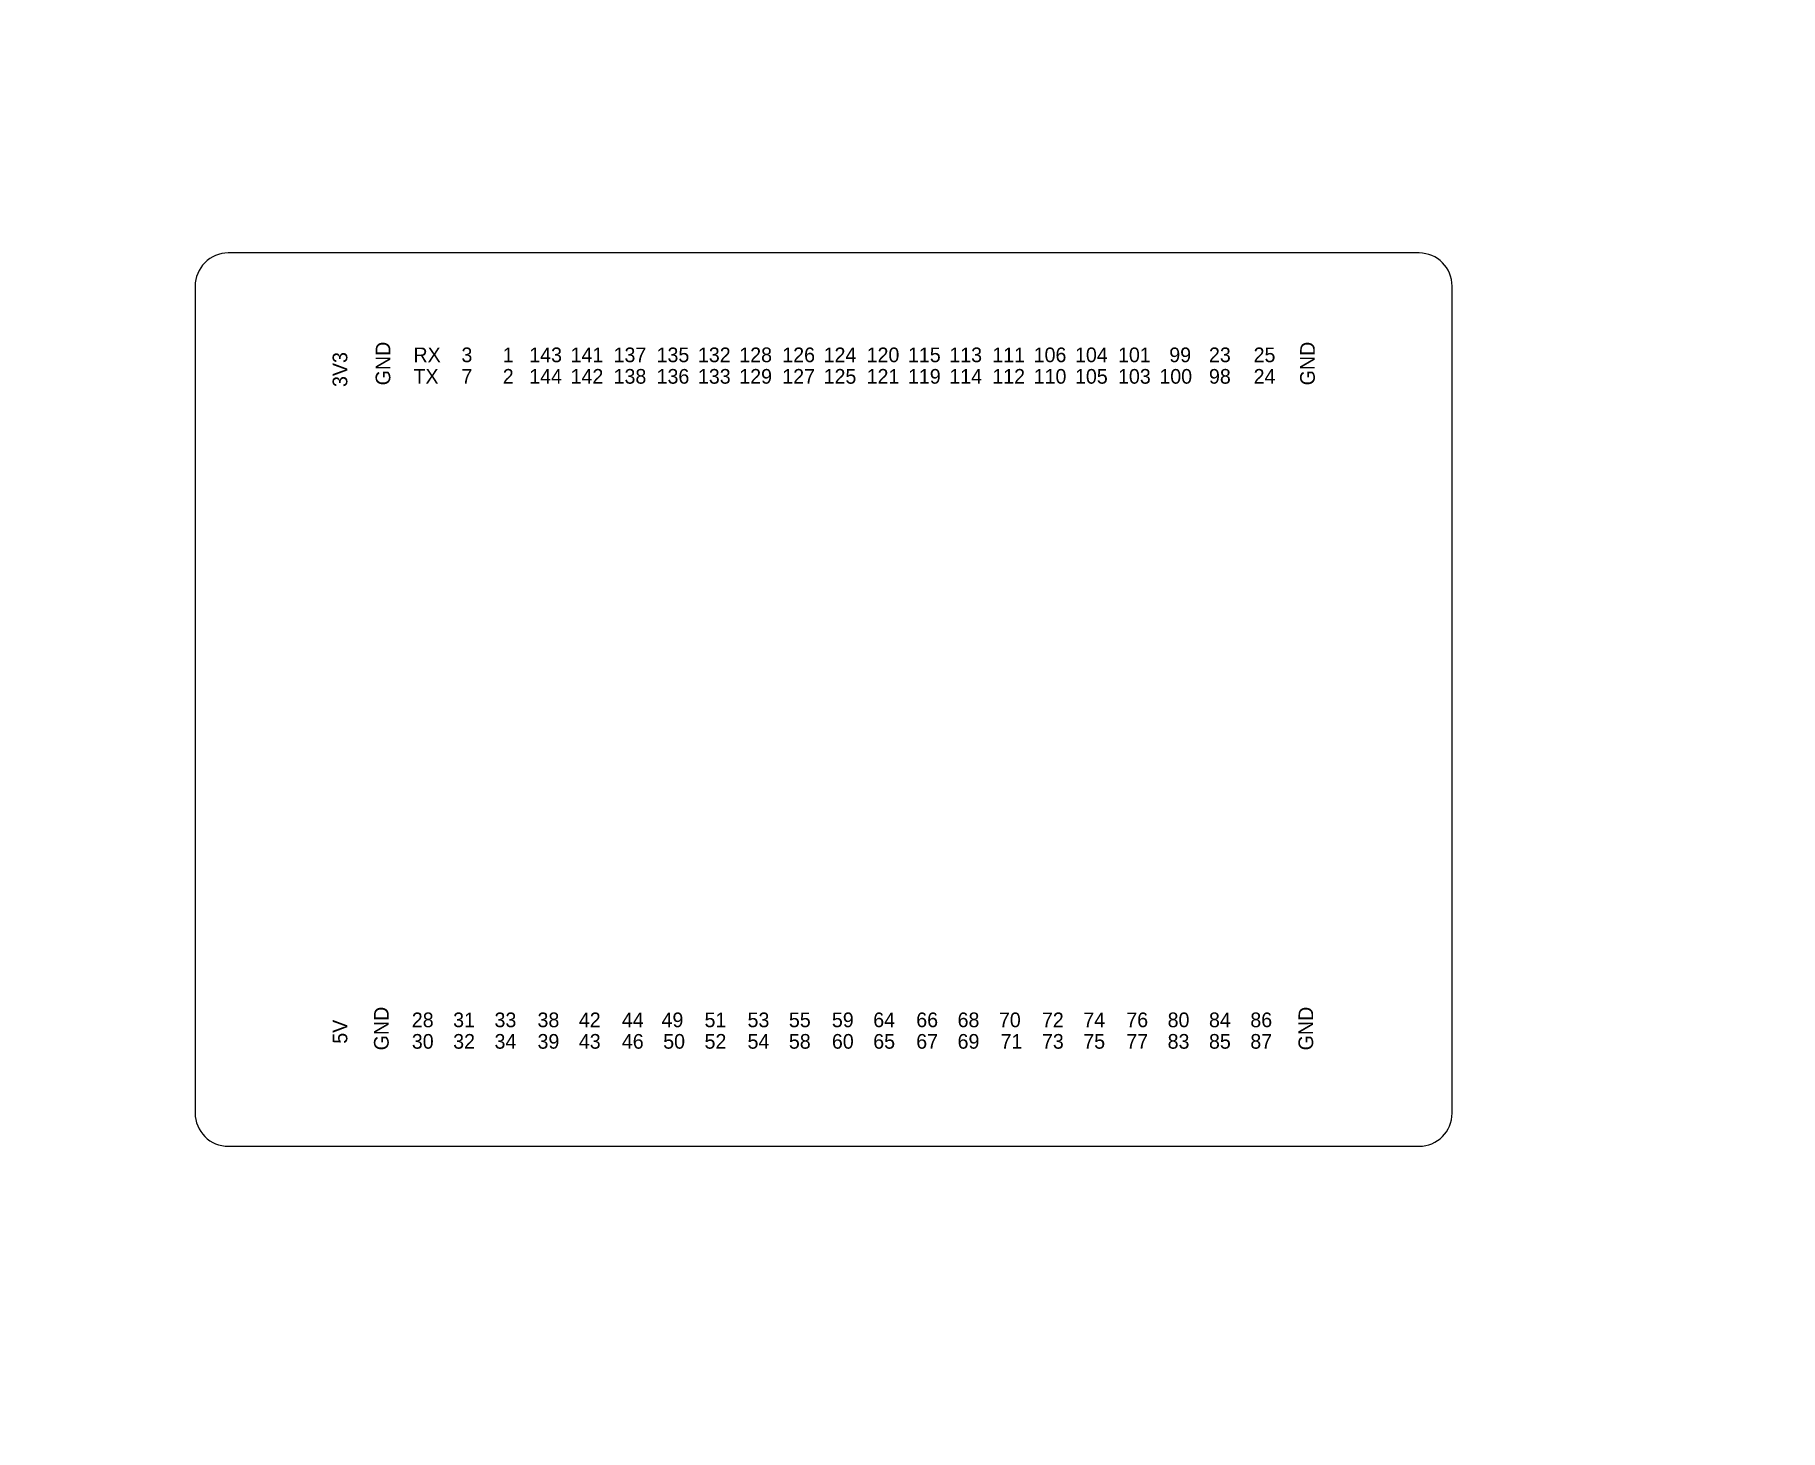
# Model space of a CAD drawing. Extents: x -10 to 96, y -17 to 67.
import ezdxf

# ---------------------------------------------------------------- set-up
doc = ezdxf.new("R2010")
doc.units = 0
doc.layers.add('BG_OUTLINE', color=3, linetype='CONTINUOUS')
doc.layers.add('BG_SILKSCREEN_TOP', color=7, linetype='CONTINUOUS')

msp = doc.modelspace()

# ---------------------------------------------------------------- linework, layer by layer
at = {"layer": 'BG_OUTLINE'}
msp.add_lwpolyline([(0, 2.0032, 0.414217), (2.0032, 0), (74, 0, 0.414213), (76, 2), (76, 52, 0.414213), (74, 54), (2, 54, 0.414214), (0, 52), (0, 2.0032)], format="xyb", dxfattribs=at)

# ---------------------------------------------------------------- texts
at = {"layer": 'BG_SILKSCREEN_TOP', "width": 0.999887}
for s, p in [('GND', (11.8, 46)), ('GND', (67.7, 46)), ('3V3', (9.2, 45.9)), ('5V', (9.2, 6.2)), ('GND', (11.7, 5.8)), ('GND', (67.6, 5.8))]:
    msp.add_text(s, height=0.887, rotation=90, dxfattribs=at).set_placement(p)
for s, p in [('RX', (13.2, 47.4)), ('3', (16.1, 47.4)), ('1', (18.6, 47.4)), ('143', (20.2, 47.4)), ('141', (22.7, 47.4)), ('137', (25.3, 47.4)), ('135', (27.9, 47.4)), ('132', (30.4, 47.4)), ('128', (32.9, 47.4)), ('126', (35.5, 47.4)), ('124', (38, 47.4)), ('120', (40.6, 47.4)), ('115', (43.1, 47.4)), ('113', (45.6, 47.4)), ('111', (48.2, 47.4)), ('106', (50.7, 47.4)), ('104', (53.2, 47.4)), ('101', (55.8, 47.4)), ('99', (58.9, 47.4)), ('23', (61.3, 47.4)), ('25', (64, 47.4)), ('TX', (13.2, 46.1)), ('7', (16.1, 46.1)), ('2', (18.6, 46.1)), ('144', (20.2, 46.1)), ('142', (22.7, 46.1)), ('138', (25.3, 46.1)), ('136', (27.9, 46.1)), ('133', (30.4, 46.1)), ('129', (32.9, 46.1)), ('127', (35.5, 46.1)), ('125', (38, 46.1)), ('121', (40.6, 46.1)), ('119', (43.1, 46.1)), ('114', (45.6, 46.1)), ('112', (48.2, 46.1)), ('110', (50.7, 46.1)), ('105', (53.2, 46.1)), ('103', (55.8, 46.1)), ('100', (58.3, 46.1)), ('98', (61.3, 46.1)), ('24', (64, 46.1)), ('28', (13.1, 7.2)), ('31', (15.6, 7.2)), ('33', (18.1, 7.2)), ('38', (20.7, 7.2)), ('42', (23.2, 7.2)), ('44', (25.8, 7.2)), ('49', (28.2, 7.2)), ('51', (30.8, 7.2)), ('53', (33.4, 7.2)), ('55', (35.9, 7.2)), ('59', (38.5, 7.2)), ('64', (41, 7.2)), ('66', (43.6, 7.2)), ('68', (46.1, 7.2)), ('70', (48.6, 7.2)), ('72', (51.2, 7.2)), ('74', (53.7, 7.2)), ('76', (56.3, 7.2)), ('80', (58.8, 7.2)), ('84', (61.3, 7.2)), ('86', (63.8, 7.2)), ('30', (13.1, 5.9)), ('32', (15.6, 5.9)), ('34', (18.1, 5.9)), ('39', (20.7, 5.9)), ('43', (23.2, 5.9)), ('46', (25.8, 5.9)), ('50', (28.3, 5.9)), ('52', (30.8, 5.9)), ('54', (33.4, 5.9)), ('58', (35.9, 5.9)), ('60', (38.5, 5.9)), ('65', (41, 5.9)), ('67', (43.6, 5.9)), ('69', (46.1, 5.9)), ('71', (48.7, 5.9)), ('73', (51.2, 5.9)), ('75', (53.7, 5.9)), ('77', (56.3, 5.9)), ('83', (58.8, 5.9)), ('85', (61.3, 5.9)), ('87', (63.8, 5.9))]:
    msp.add_text(s, height=0.887, dxfattribs=at).set_placement(p)

doc.saveas('drawing.dxf')
